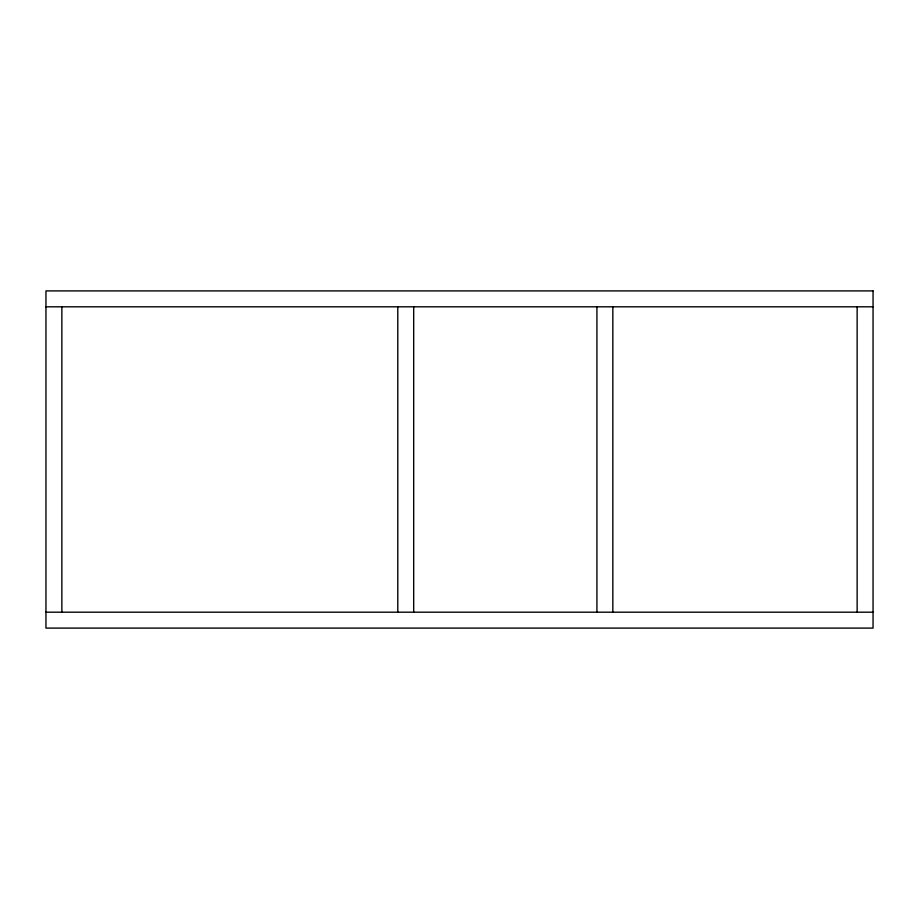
<?xml version="1.0" encoding="UTF-8"?>
<svg xmlns="http://www.w3.org/2000/svg" width="919" height="919" viewBox="0 0 919 919"><rect width="100%" height="100%" fill="white"/><g stroke="black" fill="none" stroke-linecap="round" stroke-linejoin="round"><path stroke-width="1.38" d="M45.95 306.808L873.05 306.808M45.95 612.192L873.05 612.192M857.14 306.808L857.14 612.192M612.835 306.808L612.835 612.192M596.925 306.808L596.925 612.192M413.688 306.808L413.688 612.192M397.789 306.808L397.789 612.192M61.86 306.808L61.86 612.192M873.05 290.898L45.95 290.898L45.95 628.102L873.05 628.102L873.05 290.898"/></g></svg>
